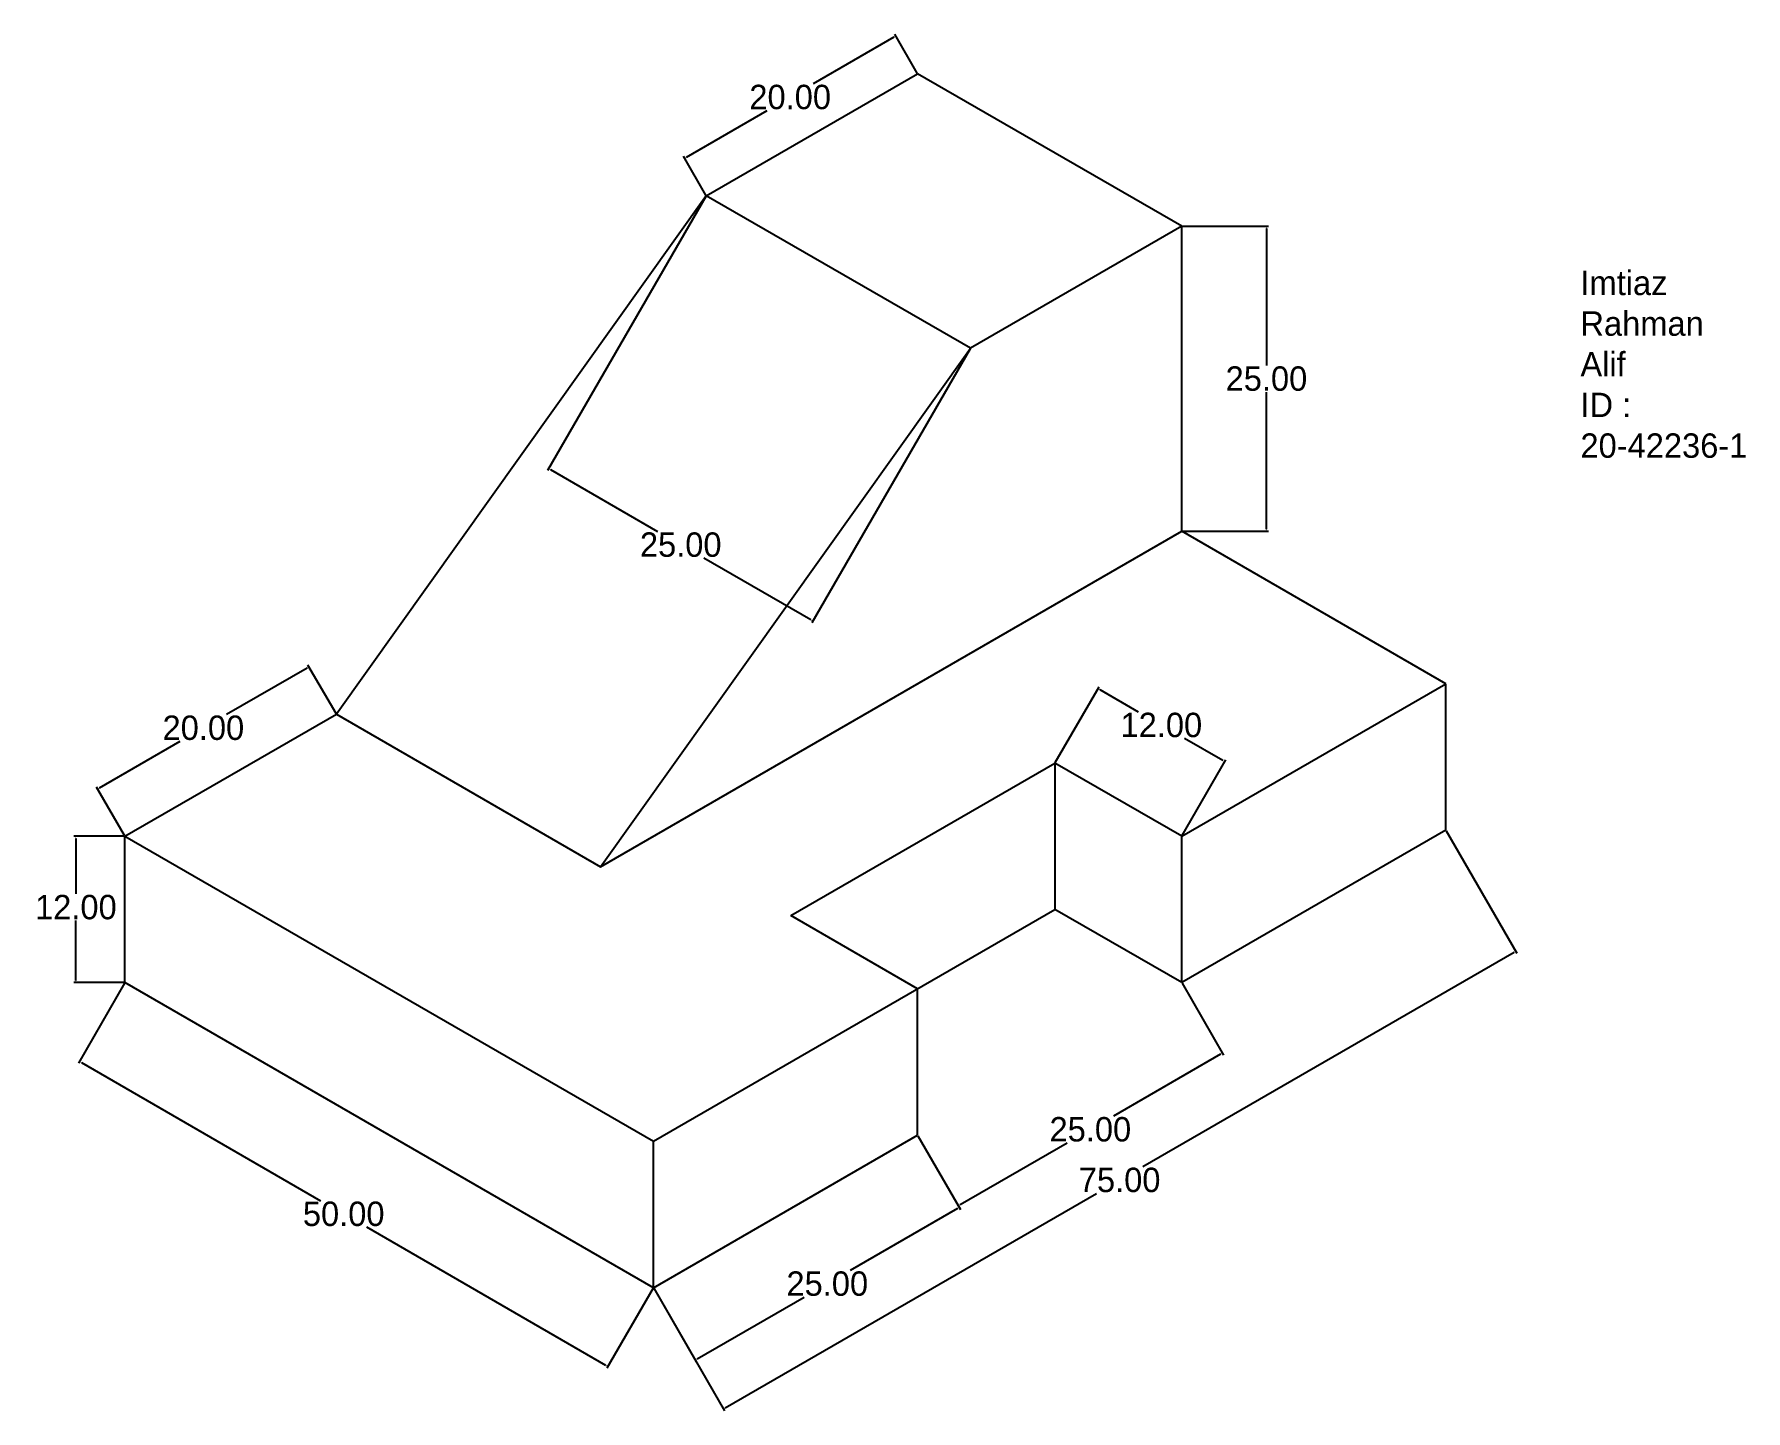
# Model space of a CAD drawing. Header units: inches. Extents: x -15 to 126, y 11 to 123.
import ezdxf

# ---------------------------------------------------------------- set-up
doc = ezdxf.new("R2010")
doc.units = ezdxf.units.IN
doc.header["$MEASUREMENT"] = 0
doc.dimstyles.get("Standard").update_dxf_attribs({"dimtxt": 0.18, "dimasz": 0.18, "dimexe": 0.18, "dimexo": 0.0625, "dimgap": 0.09, "dimtad": 0, "dimtih": 1, "dimtoh": 1, "dimzin": 0, "dimdsep": 46, "dimtxsty": 'Standard', "dimcen": 0.09, "dimadec": 0, "dimazin": 0, "dimtfac": 1, "dimtofl": 0, "dimtmove": 0, "dimatfit": 3, "dimfxl": 1, "dimtolj": 1, "dimtzin": 0, "dimarcsym": 0})

# ---------------------------------------------------------------- blocks, each defined once
blk = doc.blocks.new('*D3')
at = {"color": 0, "lineweight": -2}
for p, q in [((-7.27, 45.6), (-11.05, 39.04)), ((-10.81, 39.1), (8.8, 27.78)), ((32.18, 14.28), (12.58, 25.6)), ((36.04, 20.6), (32.25, 14.04))]:
    blk.add_line(p, q, dxfattribs=at)
at = {"color": 0}
for points in [[(-10.79, 39.13), (-10.82, 39.08), (-10.96, 39.19)], [(32.2, 14.31), (32.17, 14.26), (32.34, 14.19)]]:
    blk.add_solid(points, dxfattribs=at)
at = {"layer": 'Defpoints', "color": 0}
for p in [(-7.23, 45.65), (36.07, 20.65), (32.34, 14.19)]:
    blk.add_point(p, dxfattribs=at)
at = {"color": 0, "insert": (10.69, 26.69), "char_height": 2, "attachment_point": 5}
blk.add_mtext('\\A1;50.00', dxfattribs=at)
blk = doc.blocks.new('*D4')
at = {"color": 0, "lineweight": -2}
for p, q in [((57.75, 33.1), (61.23, 27.06)), ((60.99, 27.13), (52.21, 22.06)), ((36.1, 20.6), (39.58, 14.56)), ((39.65, 14.81), (48.43, 19.88))]:
    blk.add_line(p, q, dxfattribs=at)
at = {"color": 0}
for points in [[(60.97, 27.15), (61, 27.1), (61.14, 27.22)], [(39.63, 14.83), (39.66, 14.78), (39.49, 14.72)]]:
    blk.add_solid(points, dxfattribs=at)
at = {"layer": 'Defpoints', "color": 0}
for p in [(57.72, 33.15), (61.14, 27.22), (36.07, 20.65)]:
    blk.add_point(p, dxfattribs=at)
at = {"color": 0, "insert": (50.32, 20.97), "char_height": 2, "attachment_point": 5}
blk.add_mtext('\\A1;25.00', dxfattribs=at)
blk = doc.blocks.new('*D5')
at = {"color": 0, "lineweight": -2}
for p, q in [((79.4, 45.6), (82.8, 39.71)), ((82.55, 39.78), (73.77, 34.71)), ((57.75, 33.1), (61.14, 27.21)), ((61.21, 27.46), (69.99, 32.53))]:
    blk.add_line(p, q, dxfattribs=at)
at = {"color": 0}
for points in [[(82.53, 39.81), (82.56, 39.75), (82.71, 39.87)], [(61.2, 27.49), (61.23, 27.43), (61.05, 27.37)]]:
    blk.add_solid(points, dxfattribs=at)
at = {"layer": 'Defpoints', "color": 0}
for p in [(79.37, 45.65), (82.71, 39.87), (57.72, 33.15)]:
    blk.add_point(p, dxfattribs=at)
at = {"color": 0, "insert": (71.88, 33.62), "char_height": 2, "attachment_point": 5}
blk.add_mtext('\\A1;25.00', dxfattribs=at)
blk = doc.blocks.new('*D6')
at = {"color": 0, "lineweight": -2}
for p, q in [((101.05, 58.1), (106.84, 48.06)), ((106.6, 48.13), (76.17, 30.56)), ((41.96, 10.81), (72.39, 28.38)), ((36.1, 20.6), (41.89, 10.56))]:
    blk.add_line(p, q, dxfattribs=at)
at = {"color": 0}
for points in [[(106.58, 48.15), (106.61, 48.1), (106.75, 48.22)], [(41.94, 10.83), (41.97, 10.78), (41.8, 10.72)]]:
    blk.add_solid(points, dxfattribs=at)
at = {"layer": 'Defpoints', "color": 0}
for p in [(101.02, 58.15), (106.75, 48.22), (36.07, 20.65)]:
    blk.add_point(p, dxfattribs=at)
at = {"color": 0, "insert": (74.28, 29.47), "char_height": 2, "attachment_point": 5}
blk.add_mtext('\\A1;75.00', dxfattribs=at)
blk = doc.blocks.new('*D7')
at = {"color": 0, "lineweight": -2}
for p, q in [((79.43, 107.65), (86.49, 107.65)), ((86.31, 107.47), (86.31, 96.24)), ((86.31, 82.83), (86.31, 94.06)), ((79.43, 82.65), (86.49, 82.65))]:
    blk.add_line(p, q, dxfattribs=at)
at = {"color": 0}
for points in [[(86.28, 107.47), (86.34, 107.47), (86.31, 107.65)], [(86.28, 82.83), (86.34, 82.83), (86.31, 82.65)]]:
    blk.add_solid(points, dxfattribs=at)
at = {"layer": 'Defpoints', "color": 0}
for p in [(79.37, 107.65), (86.31, 107.65), (79.37, 82.65)]:
    blk.add_point(p, dxfattribs=at)
at = {"color": 0, "insert": (86.31, 95.15), "char_height": 2, "attachment_point": 5}
blk.add_mtext('\\A1;25.00', dxfattribs=at)
blk = doc.blocks.new('*D8')
at = {"color": 0, "lineweight": -2}
for p, q in [((40.37, 110.1), (27.4, 87.63)), ((62.02, 97.6), (49.05, 75.13)), ((27.64, 87.7), (36.42, 82.63)), ((48.98, 75.38), (40.2, 80.45))]:
    blk.add_line(p, q, dxfattribs=at)
at = {"color": 0}
for points in [[(27.66, 87.72), (27.63, 87.67), (27.49, 87.79)], [(49, 75.4), (48.97, 75.35), (49.14, 75.29)]]:
    blk.add_solid(points, dxfattribs=at)
at = {"layer": 'Defpoints', "color": 0}
for p in [(40.4, 110.15), (62.05, 97.65), (49.14, 75.29)]:
    blk.add_point(p, dxfattribs=at)
at = {"color": 0, "insert": (38.31, 81.54), "char_height": 2, "attachment_point": 5}
blk.add_mtext('\\A1;25.00', dxfattribs=at)
blk = doc.blocks.new('*D9')
at = {"color": 0, "lineweight": -2}
for p, q in [((55.78, 123.14), (49.17, 119.32)), ((57.69, 120.2), (55.85, 123.39)), ((38.77, 113.32), (45.39, 117.14)), ((40.37, 110.2), (38.53, 113.39))]:
    blk.add_line(p, q, dxfattribs=at)
at = {"color": 0}
for points in [[(55.77, 123.17), (55.8, 123.12), (55.94, 123.23)], [(38.76, 113.35), (38.79, 113.3), (38.62, 113.23)]]:
    blk.add_solid(points, dxfattribs=at)
at = {"layer": 'Defpoints', "color": 0}
for p in [(57.72, 120.15), (38.62, 113.23), (40.4, 110.15)]:
    blk.add_point(p, dxfattribs=at)
at = {"color": 0, "insert": (47.28, 118.23), "char_height": 2, "attachment_point": 5}
blk.add_mtext('\\A1;20.00', dxfattribs=at)
blk = doc.blocks.new('*D10')
at = {"color": 0, "lineweight": -2}
for p, q in [((-7.3, 57.65), (-11.44, 57.65)), ((-11.26, 57.47), (-11.26, 52.92)), ((-11.26, 45.83), (-11.26, 50.74)), ((-7.3, 45.65), (-11.44, 45.65))]:
    blk.add_line(p, q, dxfattribs=at)
at = {"color": 0}
for points in [[(-11.29, 57.47), (-11.23, 57.47), (-11.26, 57.65)], [(-11.29, 45.83), (-11.23, 45.83), (-11.26, 45.65)]]:
    blk.add_solid(points, dxfattribs=at)
at = {"layer": 'Defpoints', "color": 0}
for p in [(-7.23, 57.65), (-11.26, 45.65), (-7.23, 45.65)]:
    blk.add_point(p, dxfattribs=at)
at = {"color": 0, "insert": (-11.26, 51.83), "char_height": 2, "attachment_point": 5}
blk.add_mtext('\\A1;12.00', dxfattribs=at)
blk = doc.blocks.new('*D11')
at = {"color": 0, "lineweight": -2}
for p, q in [((10.06, 67.7), (7.76, 71.68)), ((7.69, 71.44), (1.08, 67.62)), ((-9.32, 61.62), (-2.7, 65.44)), ((-7.27, 57.7), (-9.56, 61.68))]:
    blk.add_line(p, q, dxfattribs=at)
at = {"color": 0}
for points in [[(7.68, 71.46), (7.71, 71.41), (7.85, 71.53)], [(-9.33, 61.64), (-9.3, 61.59), (-9.47, 61.53)]]:
    blk.add_solid(points, dxfattribs=at)
at = {"layer": 'Defpoints', "color": 0}
for p in [(10.09, 67.65), (-9.47, 61.53), (-7.23, 57.65)]:
    blk.add_point(p, dxfattribs=at)
at = {"color": 0, "insert": (-0.81, 66.53), "char_height": 2, "attachment_point": 5}
blk.add_mtext('\\A1;20.00', dxfattribs=at)
blk = doc.blocks.new('*D12')
at = {"color": 0, "lineweight": -2}
for p, q in [((69.01, 63.7), (72.59, 69.91)), ((72.66, 69.67), (75.81, 67.85)), ((82.74, 63.85), (79.59, 65.67)), ((79.4, 57.7), (82.99, 63.91))]:
    blk.add_line(p, q, dxfattribs=at)
at = {"color": 0}
for points in [[(72.67, 69.69), (72.64, 69.64), (72.5, 69.76)], [(82.75, 63.87), (82.72, 63.82), (82.9, 63.76)]]:
    blk.add_solid(points, dxfattribs=at)
at = {"layer": 'Defpoints', "color": 0}
for p in [(72.5, 69.76), (68.98, 63.65), (79.37, 57.65)]:
    blk.add_point(p, dxfattribs=at)
at = {"color": 0, "insert": (77.7, 66.76), "char_height": 2, "attachment_point": 5}
blk.add_mtext('\\A1;12.00', dxfattribs=at)

msp = doc.modelspace()

# ---------------------------------------------------------------- linework, layer by layer
for p, q in [((40.398, 110.15), (57.718, 120.15)), ((79.369, 107.65), (57.718, 120.15)), ((40.398, 110.15), (10.087, 67.649)), ((62.048, 97.65), (40.398, 110.15)), ((79.369, 107.65), (62.048, 97.65)), ((79.369, 82.65), (79.369, 107.65)), ((31.738, 55.149), (62.048, 97.65)), ((31.738, 55.149), (79.369, 82.65)), ((101.019, 70.15), (79.369, 82.65)), ((79.369, 57.65), (101.019, 70.15)), ((101.019, 58.15), (101.019, 70.15)), ((-7.234, 57.65), (10.087, 67.649)), ((10.087, 67.649), (31.738, 55.149)), ((47.326, 51.15), (68.976, 63.65)), ((79.369, 57.65), (68.976, 63.65)), ((68.976, 63.65), (68.976, 51.65)), ((-7.234, 45.65), (-7.234, 57.65)), ((-7.234, 57.65), (36.067, 32.65)), ((101.019, 58.15), (79.369, 45.65)), ((79.369, 45.65), (79.369, 57.65)), ((36.067, 32.65), (68.976, 51.65)), ((57.718, 45.15), (47.326, 51.15)), ((79.369, 45.65), (68.976, 51.65)), ((36.067, 20.65), (-7.234, 45.65)), ((57.718, 33.15), (57.718, 45.15)), ((36.067, 20.65), (57.718, 33.15)), ((36.067, 20.65), (36.067, 32.65))]:
    msp.add_line(p, q)

# ---------------------------------------------------------------- texts
at = {"insert": (112.044, 104.006), "char_height": 2, "width": 10.85459, "attachment_point": 1}
msp.add_mtext('{\\Faehalf|c0;Imtiaz Rahman Alif\\PID : 20-42236-1}', dxfattribs=at)

# ---------------------------------------------------------------- dimensions: what is measured, and where the dimension line sits
for p1, p2, distance, picture, middle in [((57.718, 120.15), (40.398, 110.15), -3.559, '*D9', (47.278, 118.232)), ((40.398, 110.15), (62.048, 97.65), -25.823, '*D8', (38.311, 81.536)), ((10.087, 67.649), (-7.234, 57.65), -4.479, '*D11', (-0.813, 66.528)), ((79.369, 57.65), (68.976, 63.65), -7.053, '*D12', (77.699, 66.758)), ((36.067, 20.65), (101.019, 58.15), -11.471, '*D6', (74.279, 29.466)), ((-7.234, 45.65), (36.067, 20.65), -7.455, '*D3', (10.689, 26.693)), ((57.718, 33.15), (79.369, 45.65), -6.673, '*D5', (71.88, 33.621)), ((36.067, 20.65), (57.718, 33.15), -6.849, '*D4', (50.317, 20.968))]:
    dim = msp.add_aligned_dim(p1=p1, p2=p2, distance=distance, dimstyle='Standard', override={"dimtxt": 2})
    dim.commit()
    dim.dimension.update_dxf_attribs({"geometry": picture, "text_midpoint": middle})
dim = msp.add_linear_dim(base=(86.308, 107.65), p1=(79.369, 82.65), p2=(79.369, 107.65), angle=90, dimstyle='Standard', override={"dimtxt": 2})
dim.commit()
dim.dimension.update_dxf_attribs({"geometry": '*D7', "text_midpoint": (86.308, 95.15)})
dim = msp.add_linear_dim(base=(-11.264, 45.65), p1=(-7.234, 57.65), p2=(-7.234, 45.65), angle=90, dimstyle='Standard', override={"dimtxt": 2})
dim.commit()
dim.dimension.update_dxf_attribs({"geometry": '*D10', "text_midpoint": (-11.264, 51.83), "dimtype": 160})

doc.saveas('drawing.dxf')
